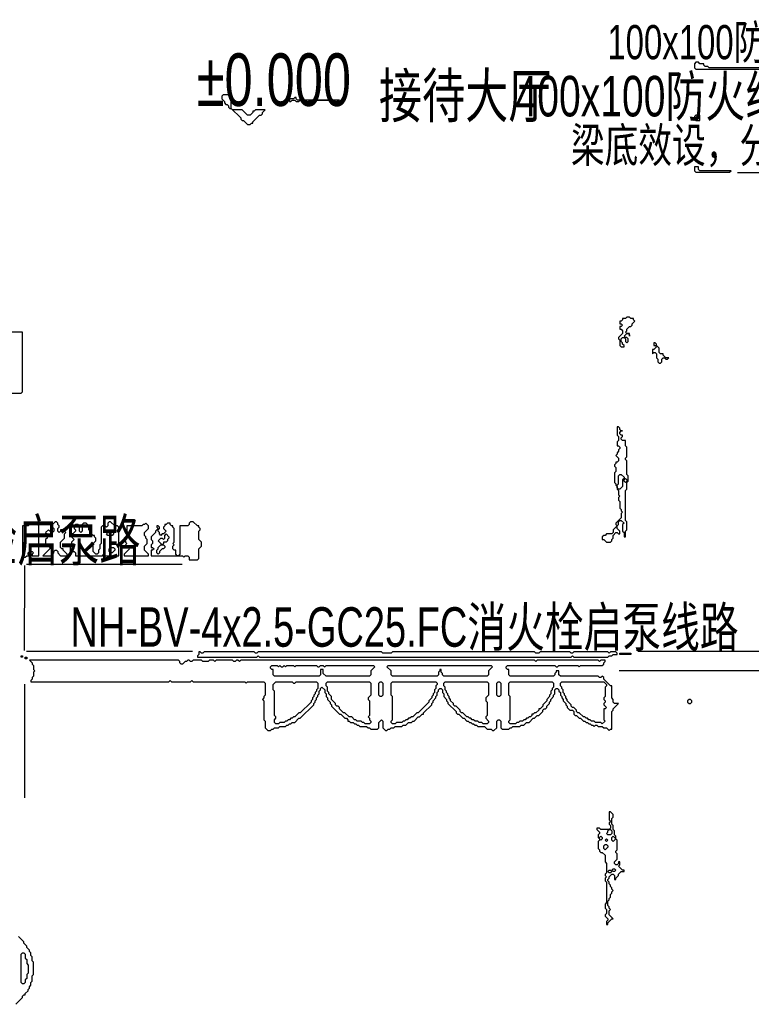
# Model space of a CAD drawing. Extents: x 25 to 4929, y 26 to 3478.
# Drawn here: x 2117 to 2657, y 1245 to 1971 of the extents above; entities that cross this region are included whole.
import ezdxf

# ---------------------------------------------------------------- set-up
doc = ezdxf.new("R2010")
doc.units = 0
for name, color, linetype, lineweight in [('OCR_TEXT', 6, 'Continuous', 0), ('TRACE_STRAIGHT', 5, 'Continuous', 0), ('TRACE_TEXT_SYMBOL', 6, 'Continuous', 0)]:
    doc.layers.add(name, color=color, linetype=linetype, lineweight=lineweight)
doc.styles.add('wqy-unicode', font='wqy-unicode.lff')

msp = doc.modelspace()

# ---------------------------------------------------------------- linework, layer by layer
at = {"layer": 'TRACE_STRAIGHT', "color": 5}
for p, q in [((2646.88, 1858.62), (2998.13, 1858.65)), ((2121.87, 1569.71), (2236.88, 1569.69)), ((2120.36, 1506.12), (2120.59, 1568.63)), ((2121.88, 1505.67), (2244.38, 1505.51)), ((2573.12, 1505.62), (2963.12, 1505.65)), ((2559.38, 1491.33), (2963.13, 1491.43)), ((2120.42, 1481.13), (2120.46, 1397.37))]:
    msp.add_line(p, q, dxfattribs=at)
at = {"layer": 'TRACE_TEXT_SYMBOL', "color": 6}
for points in [[(2664, 1936), (2626, 1936), (2625, 1937), (2623, 1937), (2622, 1938), (2622, 1939), (2619, 1939), (2618, 1940), (2616, 1940), (2615, 1939), (2615, 1936), (2616, 1935), (2672, 1935)], [(2558, 1671), (2558, 1665), (2559, 1664), (2559, 1661), (2558, 1660), (2558, 1657), (2559, 1657), (2560, 1656), (2560, 1655), (2559, 1654), (2559, 1653), (2558, 1652), (2558, 1651), (2557, 1650), (2559, 1648), (2559, 1646), (2558, 1645), (2557, 1645), (2557, 1644), (2556, 1643), (2556, 1642), (2557, 1641), (2557, 1638), (2556, 1637), (2556, 1630), (2557, 1629), (2557, 1628), (2558, 1627), (2558, 1625), (2559, 1624), (2559, 1621), (2560, 1620), (2559, 1619), (2559, 1617), (2560, 1616), (2560, 1611), (2561, 1610), (2561, 1609), (2562, 1608), (2561, 1607), (2561, 1604), (2557, 1600), (2557, 1599), (2558, 1598), (2555, 1595), (2555, 1593), (2554, 1592), (2550, 1592), (2549, 1591), (2548, 1591), (2547, 1590), (2547, 1588), (2548, 1588), (2550, 1586), (2553, 1586), (2554, 1587), (2554, 1588), (2555, 1589), (2555, 1591), (2557, 1593), (2558, 1593), (2559, 1592), (2560, 1592), (2560, 1594)], [(2560, 1594), (2558, 1596), (2558, 1598), (2559, 1599), (2559, 1601), (2560, 1602), (2561, 1602), (2563, 1600), (2562, 1599), (2562, 1594), (2563, 1593), (2563, 1590), (2564, 1590), (2564, 1594), (2565, 1595), (2565, 1601), (2564, 1602), (2564, 1624), (2565, 1625), (2565, 1630), (2566, 1631), (2566, 1635), (2565, 1636), (2565, 1646), (2564, 1647), (2564, 1648), (2565, 1649), (2565, 1656), (2564, 1657), (2564, 1661), (2562, 1661), (2561, 1662), (2561, 1663), (2562, 1664), (2562, 1665), (2561, 1665), (2560, 1666), (2560, 1667), (2561, 1668), (2562, 1668), (2561, 1668), (2560, 1669), (2560, 1670), (2559, 1671), (2558, 1671)], [(2243, 1601), (2242, 1600), (2242, 1599), (2241, 1598), (2235, 1598), (2235, 1577), (2234, 1576), (2233, 1576), (2232, 1577), (2232, 1580), (2231, 1580), (2230, 1581), (2230, 1583), (2231, 1584), (2230, 1585), (2231, 1586), (2231, 1596), (2230, 1597), (2230, 1598), (2229, 1598), (2228, 1599), (2228, 1600), (2226, 1600), (2225, 1599), (2224, 1599), (2224, 1598), (2223, 1597), (2223, 1596), (2225, 1594), (2223, 1592), (2222, 1592), (2221, 1591), (2220, 1592), (2220, 1593), (2219, 1594), (2219, 1595), (2220, 1596), (2220, 1597), (2219, 1598), (2218, 1598), (2218, 1597), (2219, 1596), (2217, 1594), (2217, 1593), (2214, 1590), (2214, 1588), (2215, 1587), (2215, 1585), (2214, 1584), (2214, 1582), (2215, 1582), (2216, 1581), (2215, 1580), (2214, 1580), (2214, 1576), (2237, 1576), (2238, 1575), (2239, 1576), (2241, 1576), (2242, 1575), (2242, 1573), (2248, 1573), (2249, 1574), (2249, 1581)], [(2249, 1581), (2251, 1583), (2251, 1586), (2249, 1588), (2249, 1594), (2250, 1595), (2250, 1596), (2249, 1597), (2249, 1598), (2248, 1598), (2245, 1601), (2243, 1601)], [(2124, 1499), (2126, 1497), (2126, 1496), (2127, 1495), (2127, 1492), (2128, 1491), (2127, 1490), (2127, 1487), (2126, 1486), (2126, 1485), (2125, 1484), (2125, 1483), (2227, 1483), (2228, 1484), (2229, 1483), (2243, 1483), (2244, 1484), (2245, 1483), (2283, 1483), (2284, 1482), (2285, 1483), (2297, 1483), (2298, 1482), (2298, 1473), (2297, 1472), (2297, 1471), (2296, 1470), (2297, 1469), (2297, 1455), (2298, 1454), (2298, 1449), (2300, 1447), (2302, 1447), (2303, 1448), (2304, 1448), (2305, 1449), (2308, 1449), (2309, 1450), (2313, 1450), (2314, 1451), (2315, 1451), (2316, 1452), (2317, 1452), (2318, 1453), (2320, 1453), (2323, 1456), (2324, 1456), (2334, 1466), (2334, 1467), (2335, 1468), (2335, 1469), (2336, 1470), (2336, 1471), (2337, 1472), (2337, 1473), (2338, 1474), (2338, 1476), (2339, 1477), (2339, 1478), (2340, 1479), (2342, 1477), (2342, 1475), (2343, 1474), (2343, 1472)], [(2478, 1488), (2478, 1492), (2477, 1492), (2476, 1493), (2476, 1494), (2477, 1495), (2512, 1495), (2513, 1494), (2514, 1494), (2515, 1495), (2529, 1495), (2530, 1494), (2531, 1495), (2547, 1495), (2548, 1496), (2548, 1497), (2549, 1498), (2549, 1499), (2546, 1499), (2545, 1498), (2544, 1499), (2499, 1499), (2498, 1498), (2497, 1499), (2280, 1499), (2279, 1498), (2278, 1499), (2277, 1499), (2276, 1498), (2275, 1498), (2274, 1499), (2262, 1499), (2261, 1498), (2260, 1499), (2257, 1499), (2256, 1498), (2252, 1498), (2251, 1499), (2245, 1499), (2244, 1498), (2243, 1498), (2242, 1499), (2241, 1499), (2240, 1498), (2239, 1498), (2237, 1496), (2236, 1496), (2235, 1497), (2235, 1498), (2234, 1499), (2124, 1499)], [(2515, 1477), (2515, 1476), (2516, 1475), (2516, 1473), (2517, 1472), (2517, 1471), (2518, 1470), (2518, 1469), (2520, 1467), (2520, 1466), (2521, 1465), (2521, 1464), (2523, 1462), (2525, 1462), (2526, 1461), (2526, 1459), (2527, 1458), (2528, 1458), (2530, 1456), (2531, 1456), (2533, 1454), (2534, 1454), (2535, 1453), (2536, 1453), (2537, 1452), (2538, 1452), (2539, 1451), (2540, 1451), (2541, 1450), (2542, 1451), (2543, 1451), (2544, 1450), (2547, 1450), (2548, 1449), (2550, 1449), (2552, 1447), (2553, 1448), (2554, 1448), (2554, 1461), (2555, 1462), (2555, 1463), (2559, 1467), (2556, 1467), (2555, 1468), (2555, 1470), (2554, 1471), (2554, 1480), (2553, 1480), (2548, 1485), (2548, 1486), (2547, 1487), (2546, 1486), (2545, 1486), (2544, 1487), (2516, 1487), (2515, 1488), (2515, 1491), (2513, 1491), (2513, 1490), (2512, 1489), (2512, 1488), (2511, 1487), (2479, 1487), (2478, 1488)], [(2343, 1472), (2344, 1471), (2344, 1470), (2346, 1468), (2346, 1467), (2347, 1466), (2347, 1465), (2353, 1459), (2354, 1459), (2357, 1456), (2358, 1456), (2359, 1455), (2359, 1454), (2360, 1454), (2361, 1453), (2363, 1453), (2364, 1452), (2365, 1452), (2366, 1451), (2367, 1451), (2368, 1450), (2373, 1450), (2374, 1449), (2375, 1449), (2376, 1448), (2381, 1448), (2382, 1449), (2382, 1453), (2384, 1455), (2385, 1454), (2385, 1449), (2387, 1447), (2388, 1447), (2389, 1448), (2390, 1448), (2391, 1449), (2393, 1449), (2394, 1450), (2399, 1450), (2400, 1451), (2402, 1451), (2404, 1453), (2406, 1453), (2407, 1454), (2408, 1454), (2411, 1457), (2412, 1457), (2414, 1459), (2415, 1459), (2415, 1460), (2421, 1466), (2421, 1467), (2422, 1468), (2422, 1469), (2424, 1471), (2424, 1472), (2425, 1473), (2425, 1475), (2426, 1476), (2426, 1477), (2427, 1478), (2428, 1478), (2429, 1477), (2429, 1475)], [(2429, 1475), (2430, 1474), (2430, 1472), (2432, 1470), (2432, 1469), (2433, 1468), (2433, 1467), (2439, 1461), (2439, 1460), (2440, 1459), (2441, 1459), (2444, 1456), (2445, 1456), (2447, 1454), (2448, 1454), (2449, 1453), (2450, 1453), (2451, 1452), (2452, 1452), (2453, 1451), (2454, 1451), (2455, 1450), (2460, 1450), (2462, 1448), (2465, 1448), (2466, 1447), (2467, 1447), (2469, 1449), (2469, 1454), (2470, 1455), (2471, 1455), (2472, 1454), (2472, 1449), (2473, 1448), (2478, 1448), (2479, 1449), (2480, 1449), (2481, 1450), (2486, 1450), (2487, 1451), (2489, 1451), (2491, 1453), (2493, 1453), (2496, 1456), (2497, 1456), (2499, 1458), (2500, 1458), (2503, 1461), (2503, 1462), (2504, 1463), (2505, 1463), (2506, 1464), (2506, 1465), (2508, 1467), (2508, 1468), (2509, 1469), (2509, 1470), (2511, 1472), (2511, 1473), (2512, 1474), (2512, 1477), (2513, 1478), (2514, 1478), (2515, 1477)], [(2552, 1387), (2552, 1381), (2553, 1380), (2552, 1379), (2552, 1378), (2553, 1377), (2553, 1375), (2552, 1374), (2546, 1374), (2545, 1375), (2543, 1375), (2543, 1374), (2545, 1372), (2545, 1371), (2544, 1370), (2544, 1368), (2545, 1367), (2545, 1366), (2544, 1365), (2544, 1360), (2545, 1359), (2545, 1358), (2546, 1357), (2547, 1357), (2549, 1355), (2549, 1350), (2550, 1349), (2550, 1342), (2549, 1341), (2549, 1340), (2550, 1339), (2549, 1338), (2549, 1336), (2550, 1335), (2550, 1320), (2549, 1319), (2549, 1316), (2550, 1315), (2550, 1312), (2549, 1311), (2549, 1310), (2551, 1308), (2551, 1307), (2550, 1306), (2550, 1304), (2551, 1304), (2551, 1305), (2554, 1308), (2555, 1308), (2552, 1311), (2552, 1314), (2553, 1315), (2552, 1316), (2552, 1317), (2551, 1318), (2551, 1321), (2552, 1322), (2552, 1323), (2553, 1324), (2553, 1326), (2554, 1327), (2554, 1328), (2555, 1329), (2554, 1330)], [(2554, 1330), (2554, 1331), (2553, 1332), (2553, 1333), (2552, 1334), (2552, 1335), (2551, 1336), (2551, 1337), (2552, 1338), (2552, 1339), (2554, 1341), (2555, 1341), (2556, 1340), (2556, 1337), (2557, 1337), (2557, 1338), (2559, 1340), (2559, 1341), (2561, 1343), (2563, 1343), (2563, 1344), (2562, 1344), (2559, 1347), (2560, 1348), (2560, 1350), (2559, 1350), (2559, 1349), (2558, 1348), (2557, 1348), (2556, 1349), (2556, 1350), (2558, 1352), (2558, 1356), (2557, 1357), (2557, 1358), (2558, 1359), (2558, 1366), (2557, 1367), (2557, 1369), (2556, 1370), (2556, 1373), (2555, 1374), (2555, 1377), (2554, 1378), (2554, 1382), (2555, 1383), (2555, 1385), (2553, 1387), (2552, 1387)], [(2114, 1245), (2119, 1250), (2119, 1251), (2120, 1252), (2121, 1252), (2121, 1253), (2123, 1255), (2123, 1256), (2124, 1257), (2124, 1258), (2125, 1259), (2125, 1261), (2126, 1262), (2126, 1266), (2127, 1267), (2127, 1276), (2126, 1277), (2126, 1280), (2125, 1281), (2125, 1283), (2124, 1284), (2124, 1285), (2122, 1287), (2122, 1288), (2120, 1290), (2120, 1291), (2116, 1295)]]:
    msp.add_lwpolyline(points, dxfattribs=at)
for points in [[(2267, 1916), (2266, 1915), (2266, 1913), (2268, 1911), (2268, 1910), (2269, 1909), (2270, 1909), (2271, 1908), (2271, 1907), (2272, 1906), (2273, 1906), (2280, 1899), (2280, 1898), (2281, 1897), (2282, 1897), (2285, 1894), (2287, 1894), (2288, 1895), (2289, 1895), (2289, 1896), (2294, 1901), (2295, 1901), (2296, 1902), (2296, 1903), (2298, 1905), (2291, 1905), (2290, 1904), (2289, 1904), (2289, 1903), (2287, 1901), (2285, 1901), (2281, 1905), (2274, 1905), (2273, 1906), (2273, 1916)], [(2320, 1914), (2319, 1913), (2316, 1913), (2316, 1911), (2317, 1911), (2318, 1912), (2320, 1912), (2321, 1911), (2323, 1911), (2324, 1912), (2327, 1912), (2328, 1911), (2330, 1911), (2331, 1912), (2334, 1912), (2335, 1911), (2336, 1912), (2345, 1912), (2346, 1911), (2347, 1911), (2348, 1912), (2349, 1912), (2350, 1911), (2351, 1911), (2352, 1912), (2353, 1912), (2322, 1912), (2321, 1913), (2321, 1914)], [(2616, 1901), (2615, 1900), (2615, 1898), (2616, 1897), (2619, 1897), (2619, 1901)], [(2615, 1863), (2615, 1860), (2616, 1859), (2641, 1859), (2642, 1860), (2619, 1860), (2618, 1861), (2618, 1863)], [(2565, 1752), (2564, 1751), (2562, 1751), (2562, 1750), (2561, 1749), (2560, 1749), (2560, 1747), (2561, 1747), (2562, 1746), (2561, 1745), (2560, 1745), (2560, 1743), (2561, 1743), (2562, 1742), (2562, 1740), (2559, 1737), (2559, 1736), (2560, 1735), (2560, 1731), (2561, 1730), (2563, 1730), (2563, 1731), (2562, 1732), (2562, 1733), (2561, 1734), (2561, 1736), (2562, 1737), (2563, 1737), (2564, 1736), (2564, 1734), (2565, 1733), (2566, 1734), (2566, 1736), (2565, 1737), (2564, 1737), (2563, 1738), (2565, 1740), (2566, 1740), (2567, 1739), (2567, 1738), (2567, 1740), (2565, 1740), (2564, 1741), (2565, 1742), (2565, 1743), (2567, 1745), (2568, 1745), (2569, 1746), (2569, 1747), (2571, 1749), (2570, 1750), (2570, 1751), (2568, 1751), (2567, 1752)], [(2075, 1741), (2075, 1740), (2074, 1739), (2074, 1738), (2075, 1737), (2075, 1730), (2074, 1729), (2074, 1723), (2075, 1722), (2075, 1717), (2074, 1716), (2074, 1709), (2075, 1708), (2075, 1702), (2074, 1701), (2074, 1698), (2076, 1696), (2118, 1696), (2119, 1697), (2119, 1741)], [(2585, 1733), (2585, 1731), (2586, 1731), (2587, 1730), (2585, 1728), (2584, 1728), (2584, 1725), (2585, 1726), (2586, 1726), (2587, 1725), (2587, 1722), (2588, 1721), (2588, 1719), (2589, 1718), (2590, 1718), (2591, 1719), (2591, 1721), (2592, 1722), (2593, 1722), (2594, 1721), (2595, 1721), (2596, 1722), (2594, 1722), (2592, 1724), (2592, 1725), (2590, 1725), (2589, 1726), (2589, 1729), (2587, 1731), (2587, 1732), (2586, 1733)], [(2559, 1635), (2560, 1636), (2561, 1636), (2563, 1634), (2563, 1633), (2562, 1632), (2562, 1627), (2560, 1625), (2559, 1625), (2558, 1626), (2558, 1628), (2559, 1629)], [(2563, 1632), (2564, 1633), (2565, 1632), (2565, 1631), (2564, 1630), (2563, 1631)], [(2125, 1600), (2123, 1598), (2119, 1598), (2119, 1575), (2121, 1575), (2122, 1576), (2124, 1576), (2123, 1577), (2123, 1578), (2124, 1579), (2126, 1579), (2127, 1578), (2126, 1577), (2126, 1576), (2131, 1576), (2131, 1598), (2130, 1599), (2128, 1599), (2127, 1600)], [(2143, 1601), (2141, 1599), (2141, 1597), (2142, 1596), (2142, 1594), (2141, 1593), (2140, 1594), (2139, 1594), (2138, 1595), (2136, 1593), (2137, 1592), (2137, 1589), (2136, 1588), (2136, 1585), (2139, 1582), (2139, 1581), (2134, 1576), (2140, 1576), (2142, 1578), (2142, 1579), (2143, 1580), (2144, 1580), (2145, 1579), (2145, 1578), (2147, 1576), (2152, 1576), (2152, 1577), (2149, 1580), (2149, 1581), (2148, 1581), (2147, 1582), (2147, 1586), (2150, 1589), (2150, 1592), (2151, 1593), (2150, 1594), (2150, 1595), (2147, 1595), (2147, 1594), (2146, 1593), (2145, 1594), (2145, 1596), (2146, 1597), (2146, 1598), (2145, 1599), (2145, 1600), (2144, 1601)], [(2183, 1601), (2182, 1600), (2182, 1598), (2181, 1597), (2180, 1598), (2178, 1598), (2177, 1597), (2177, 1585), (2176, 1584), (2176, 1581), (2175, 1580), (2175, 1578), (2174, 1577), (2173, 1577), (2171, 1579), (2171, 1585), (2173, 1587), (2173, 1589), (2172, 1590), (2172, 1591), (2171, 1591), (2169, 1593), (2169, 1594), (2168, 1595), (2168, 1597), (2167, 1598), (2167, 1599), (2166, 1600), (2164, 1600), (2163, 1599), (2163, 1594), (2162, 1593), (2161, 1594), (2161, 1598), (2160, 1599), (2158, 1599), (2157, 1598), (2157, 1596), (2158, 1595), (2158, 1594), (2156, 1592), (2155, 1592), (2154, 1591), (2157, 1588), (2155, 1586), (2155, 1585), (2154, 1584), (2154, 1579), (2157, 1579), (2158, 1578), (2158, 1576), (2178, 1576), (2179, 1577), (2180, 1576), (2190, 1576), (2190, 1597), (2189, 1598), (2187, 1598), (2184, 1601)], [(2210, 1600), (2209, 1599), (2208, 1599), (2207, 1598), (2196, 1598), (2196, 1594), (2197, 1593), (2196, 1592), (2196, 1591), (2194, 1589), (2194, 1588), (2195, 1587), (2195, 1586), (2196, 1585), (2195, 1584), (2196, 1583), (2196, 1582), (2197, 1582), (2198, 1581), (2194, 1577), (2194, 1576), (2212, 1576), (2212, 1577), (2209, 1580), (2209, 1583), (2211, 1585), (2211, 1588), (2210, 1589), (2210, 1590), (2209, 1591), (2209, 1593), (2212, 1596), (2212, 1598)], [(2183, 1593), (2184, 1594), (2185, 1594), (2186, 1593), (2186, 1592), (2185, 1591), (2182, 1591), (2181, 1592), (2182, 1593)], [(2224, 1591), (2225, 1592), (2227, 1590), (2227, 1589), (2226, 1588), (2226, 1587), (2225, 1586), (2223, 1586), (2223, 1585), (2222, 1584), (2219, 1587), (2221, 1589), (2222, 1589), (2223, 1588), (2224, 1589)], [(2221, 1584), (2223, 1584), (2224, 1583), (2224, 1582), (2223, 1581), (2222, 1581), (2220, 1579), (2220, 1578), (2219, 1577), (2218, 1578), (2218, 1580), (2219, 1581), (2219, 1582)], [(2183, 1581), (2184, 1582), (2186, 1582), (2187, 1581), (2187, 1580), (2185, 1578), (2184, 1578), (2183, 1579)], [(2249, 1505), (2249, 1503), (2248, 1502), (2248, 1501), (2292, 1501), (2293, 1502), (2294, 1501), (2524, 1501), (2525, 1502), (2526, 1501), (2551, 1501), (2552, 1502), (2554, 1502), (2555, 1503), (2558, 1503), (2558, 1504), (2557, 1505), (2553, 1505), (2552, 1504), (2551, 1505), (2526, 1505), (2525, 1504), (2524, 1504), (2523, 1505), (2501, 1505), (2500, 1504), (2498, 1504), (2497, 1505), (2392, 1505), (2391, 1504), (2385, 1504), (2384, 1505), (2293, 1505), (2292, 1504), (2291, 1504), (2290, 1505), (2253, 1505), (2252, 1504), (2251, 1504), (2250, 1505)], [(2560, 1504), (2568, 1504), (2568, 1503), (2560, 1503)], [(2118, 1502), (2119, 1502), (2119, 1501), (2118, 1501)], [(2121, 1501), (2122, 1501), (2122, 1500), (2121, 1500)], [(2302, 1494), (2303, 1495), (2307, 1495), (2308, 1494), (2309, 1495), (2310, 1494), (2311, 1494), (2312, 1495), (2313, 1494), (2314, 1495), (2319, 1495), (2320, 1494), (2321, 1495), (2336, 1495), (2337, 1494), (2338, 1494), (2339, 1495), (2341, 1495), (2342, 1494), (2343, 1495), (2378, 1495), (2379, 1494), (2376, 1491), (2376, 1488), (2375, 1487), (2343, 1487), (2341, 1489), (2341, 1492), (2339, 1492), (2339, 1488), (2338, 1487), (2305, 1487), (2304, 1488), (2304, 1492), (2303, 1492), (2302, 1493)], [(2388, 1494), (2389, 1495), (2465, 1495), (2466, 1494), (2463, 1491), (2463, 1488), (2462, 1487), (2430, 1487), (2429, 1488), (2429, 1489), (2428, 1490), (2428, 1492), (2427, 1492), (2427, 1491), (2426, 1490), (2426, 1488), (2425, 1487), (2392, 1487), (2391, 1488), (2391, 1491)], [(2306, 1483), (2318, 1483), (2319, 1482), (2320, 1482), (2321, 1483), (2336, 1483), (2337, 1482), (2337, 1478), (2336, 1477), (2336, 1476), (2335, 1475), (2335, 1474), (2334, 1473), (2334, 1472), (2333, 1471), (2333, 1470), (2332, 1469), (2332, 1468), (2324, 1460), (2323, 1460), (2320, 1457), (2319, 1457), (2318, 1456), (2317, 1456), (2316, 1455), (2315, 1455), (2314, 1454), (2313, 1454), (2312, 1453), (2309, 1453), (2308, 1452), (2306, 1452), (2305, 1453), (2305, 1455), (2306, 1456), (2306, 1457), (2305, 1458), (2305, 1476), (2304, 1477), (2304, 1481)], [(2343, 1482), (2344, 1483), (2375, 1483), (2376, 1482), (2376, 1473), (2374, 1471), (2374, 1470), (2375, 1469), (2375, 1458), (2374, 1457), (2375, 1456), (2375, 1455), (2376, 1454), (2376, 1453), (2375, 1452), (2372, 1452), (2371, 1453), (2370, 1453), (2369, 1454), (2366, 1454), (2365, 1455), (2364, 1455), (2362, 1457), (2360, 1457), (2357, 1460), (2356, 1460), (2353, 1463), (2353, 1464), (2352, 1465), (2351, 1465), (2350, 1466), (2350, 1467), (2347, 1470), (2347, 1472), (2345, 1474), (2345, 1475), (2344, 1476), (2344, 1479), (2343, 1480)], [(2382, 1482), (2383, 1483), (2384, 1483), (2385, 1482), (2385, 1473), (2384, 1472), (2383, 1472), (2382, 1473)], [(2391, 1482), (2392, 1483), (2424, 1483), (2425, 1482), (2425, 1481), (2424, 1480), (2424, 1478), (2423, 1477), (2423, 1475), (2422, 1474), (2422, 1473), (2421, 1472), (2421, 1471), (2419, 1469), (2419, 1468), (2411, 1460), (2410, 1460), (2407, 1457), (2406, 1457), (2405, 1456), (2404, 1456), (2403, 1455), (2402, 1455), (2401, 1454), (2400, 1454), (2399, 1453), (2395, 1453), (2394, 1452), (2392, 1452), (2391, 1453), (2391, 1454), (2392, 1455), (2392, 1472), (2391, 1473)], [(2430, 1482), (2431, 1483), (2462, 1483), (2463, 1482), (2463, 1473), (2461, 1471), (2461, 1469), (2462, 1468), (2462, 1458), (2461, 1457), (2461, 1456), (2463, 1454), (2463, 1453), (2462, 1452), (2459, 1452), (2458, 1453), (2456, 1453), (2455, 1454), (2453, 1454), (2452, 1455), (2451, 1455), (2450, 1456), (2449, 1456), (2448, 1457), (2447, 1457), (2444, 1460), (2443, 1460), (2442, 1461), (2442, 1462), (2439, 1465), (2438, 1465), (2437, 1466), (2437, 1467), (2435, 1469), (2435, 1470), (2434, 1471), (2434, 1472), (2433, 1473), (2433, 1474), (2432, 1475), (2432, 1476), (2431, 1477), (2431, 1479), (2430, 1480)], [(2469, 1482), (2470, 1483), (2471, 1483), (2472, 1482), (2472, 1473), (2471, 1472), (2470, 1472), (2469, 1473)], [(2478, 1482), (2479, 1483), (2510, 1483), (2511, 1482), (2511, 1479), (2510, 1478), (2510, 1477), (2509, 1476), (2509, 1474), (2508, 1473), (2508, 1472), (2506, 1470), (2506, 1469), (2503, 1466), (2503, 1465), (2501, 1463), (2500, 1463), (2500, 1462), (2498, 1460), (2497, 1460), (2496, 1459), (2495, 1459), (2495, 1458), (2494, 1457), (2493, 1457), (2492, 1456), (2491, 1456), (2490, 1455), (2489, 1455), (2488, 1454), (2486, 1454), (2485, 1453), (2484, 1453), (2483, 1452), (2479, 1452), (2478, 1453), (2478, 1454), (2479, 1455), (2479, 1472), (2478, 1473)], [(2516, 1482), (2517, 1483), (2548, 1483), (2550, 1481), (2550, 1480), (2549, 1479), (2549, 1472), (2548, 1471), (2548, 1470), (2549, 1469), (2549, 1468), (2548, 1467), (2548, 1466), (2550, 1464), (2549, 1463), (2548, 1463), (2548, 1455), (2549, 1454), (2547, 1452), (2546, 1453), (2542, 1453), (2541, 1454), (2539, 1454), (2538, 1455), (2537, 1455), (2536, 1456), (2535, 1456), (2534, 1457), (2533, 1457), (2530, 1460), (2529, 1460), (2528, 1461), (2528, 1462), (2526, 1464), (2525, 1464), (2524, 1465), (2524, 1466), (2521, 1469), (2521, 1470), (2520, 1471), (2520, 1472), (2519, 1473), (2519, 1474), (2518, 1475), (2518, 1477), (2517, 1478), (2517, 1479), (2516, 1480)], [(2611, 1470), (2610, 1469), (2610, 1468), (2611, 1467), (2612, 1467), (2613, 1468), (2613, 1469), (2612, 1470)], [(2551, 1373), (2552, 1374), (2553, 1374), (2554, 1373), (2554, 1371), (2553, 1370), (2551, 1370), (2550, 1371), (2551, 1372)], [(2545, 1368), (2546, 1369), (2547, 1368), (2547, 1367), (2546, 1366), (2545, 1367)], [(2549, 1366), (2550, 1367), (2551, 1366), (2550, 1365)], [(2554, 1368), (2555, 1369), (2557, 1367), (2555, 1365), (2554, 1366)], [(2548, 1362), (2549, 1363), (2550, 1363), (2551, 1362), (2551, 1361), (2549, 1359), (2548, 1360)], [(2551, 1343), (2552, 1344), (2553, 1344), (2554, 1343), (2553, 1342), (2552, 1342)], [(2554, 1344), (2555, 1345), (2556, 1345), (2557, 1344), (2556, 1343), (2555, 1343)], [(2118, 1282), (2119, 1283), (2120, 1283), (2121, 1282), (2121, 1279), (2122, 1278), (2122, 1275), (2123, 1274), (2123, 1268), (2122, 1267), (2122, 1264), (2121, 1263), (2121, 1261), (2120, 1260), (2119, 1260), (2118, 1261)]]:
    msp.add_lwpolyline(points, close=True, dxfattribs=at)

# ---------------------------------------------------------------- texts
at = {"layer": 'OCR_TEXT', "color": 6, "style": 'wqy-unicode', "width": 0.72}
for s, height, p in [('100x100防火线槽，风机水泵等应急控制线', 25.2336, (2550.7, 1942.26)), ('±0.000', 38.751, (2247.57, 1907.82)), ('接待大厅', 32.425, (2382.05, 1899.25)), ('400x100防火线槽，内部按1:2用金属隔板分', 29.9488, (2482.94, 1900.06)), ('梁底效设，分别效设广播及消防报警朝电线略', 25.3413, (2523.81, 1866.28)), ('NH-BV-4x2.5-G20.WC消火检启泵路', 30.8436, (1725.55, 1572.04)), ('NH-BV-4x2.5-GC25.FC消火栓启泵线路', 29.1339, (2154.28, 1508.82))]:
    msp.add_text(s, height=height, dxfattribs=at).set_placement(p)

doc.saveas('drawing.dxf')
